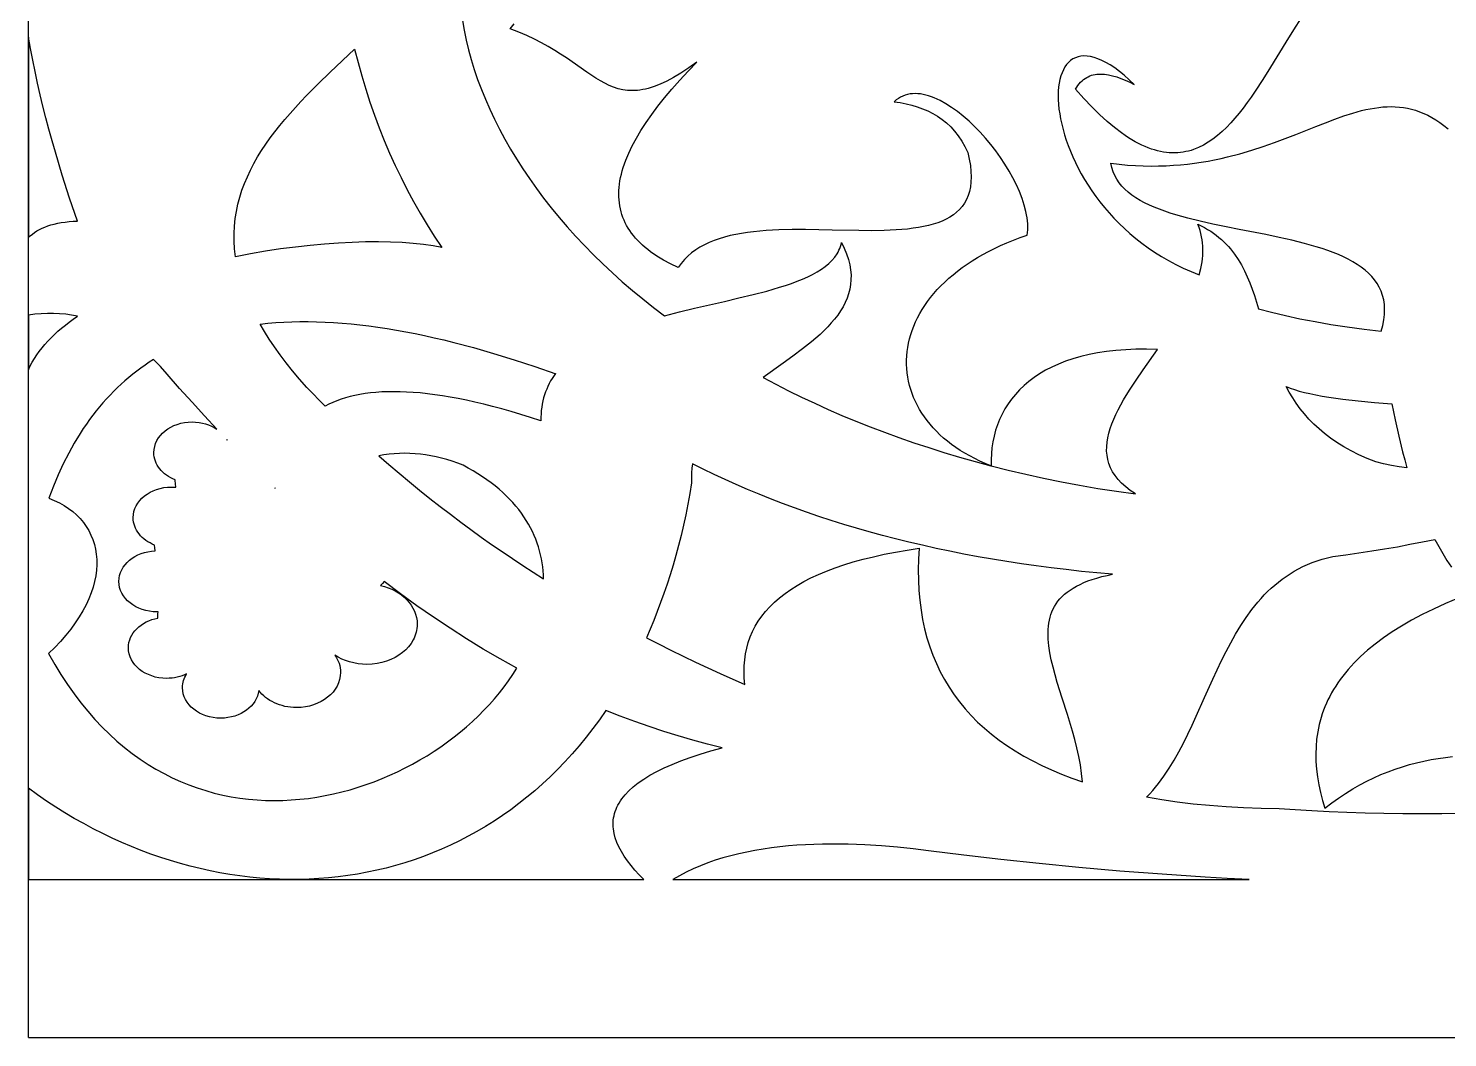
# Model space of a CAD drawing. Extents: x -52 to 65, y 50 to 90.
# Drawn here: x -51.83 to -27.12, y 49.67 to 67.24 of the extents above; entities that cross this region are included whole.
import ezdxf

# ---------------------------------------------------------------- set-up
doc = ezdxf.new("R2010")
doc.units = 0
doc.header["$MEASUREMENT"] = 0
doc.layers.get('0').update_dxf_attribs({"linetype": 'CONTINUOUS'})
doc.layers.add('LAYER_1', color=18, linetype='CONTINUOUS')

msp = doc.modelspace()

# ---------------------------------------------------------------- linework, layer by layer
msp.add_line((-51.834, 49.67), (-51.834, 89.656))
at = {"layer": 'LAYER_1'}
for points in [[(-44.275, 67.378), (-44.246, 67.21), (-44.211, 67.04), (-44.17, 66.87), (-44.123, 66.699), (-44.071, 66.527), (-44.012, 66.354), (-43.947, 66.181), (-43.877, 66.008), (-43.801, 65.834), (-43.719, 65.661), (-43.631, 65.487), (-43.538, 65.314), (-43.439, 65.141), (-43.335, 64.969), (-43.225, 64.797), (-43.11, 64.626), (-42.989, 64.456), (-42.863, 64.286), (-42.732, 64.118), (-42.595, 63.952), (-42.453, 63.786), (-42.306, 63.623), (-42.154, 63.46), (-41.996, 63.3), (-41.834, 63.142), (-41.667, 62.986), (-41.494, 62.832), (-41.317, 62.68), (-41.135, 62.531), (-40.948, 62.384), (-40.757, 62.24), (-40.497, 62.307), (-40.235, 62.37), (-39.715, 62.489), (-39.462, 62.548), (-39.216, 62.607), (-38.98, 62.669), (-38.756, 62.734), (-38.65, 62.768), (-38.547, 62.803), (-38.448, 62.84), (-38.354, 62.878), (-38.265, 62.918), (-38.18, 62.96), (-38.101, 63.004), (-38.028, 63.05), (-37.96, 63.098), (-37.899, 63.149), (-37.844, 63.203), (-37.796, 63.259), (-37.755, 63.318), (-37.738, 63.348), (-37.722, 63.38), (-37.708, 63.412), (-37.696, 63.445), (-37.686, 63.479), (-37.678, 63.514), (-37.629, 63.413), (-37.589, 63.315), (-37.557, 63.22), (-37.534, 63.127), (-37.519, 63.037), (-37.511, 62.949), (-37.512, 62.864), (-37.519, 62.781), (-37.533, 62.7), (-37.553, 62.621), (-37.58, 62.543), (-37.613, 62.468), (-37.651, 62.394), (-37.695, 62.322), (-37.744, 62.251), (-37.797, 62.181), (-37.855, 62.113), (-37.917, 62.046), (-37.982, 61.98), (-38.051, 61.915), (-38.124, 61.85), (-38.199, 61.786), (-38.357, 61.66), (-38.522, 61.536), (-38.693, 61.412), (-39.041, 61.163), (-38.822, 61.047), (-38.599, 60.934), (-38.373, 60.823), (-38.142, 60.715), (-37.907, 60.609), (-37.669, 60.505), (-37.426, 60.405), (-37.18, 60.307), (-36.93, 60.211), (-36.677, 60.119), (-36.419, 60.029), (-36.158, 59.943), (-35.893, 59.859), (-35.625, 59.779), (-35.353, 59.702), (-35.077, 59.628), (-35.174, 59.667), (-35.268, 59.709), (-35.358, 59.752), (-35.445, 59.798), (-35.529, 59.846), (-35.61, 59.895), (-35.687, 59.946), (-35.761, 59.999), (-35.832, 60.054), (-35.899, 60.11), (-35.963, 60.168), (-36.024, 60.227), (-36.081, 60.288), (-36.136, 60.35), (-36.186, 60.413), (-36.234, 60.477), (-36.278, 60.543), (-36.319, 60.609), (-36.356, 60.677), (-36.39, 60.745), (-36.421, 60.815), (-36.448, 60.885), (-36.472, 60.956), (-36.493, 61.027), (-36.51, 61.099), (-36.523, 61.172), (-36.534, 61.245), (-36.54, 61.318), (-36.544, 61.392), (-36.544, 61.466), (-36.54, 61.54), (-36.533, 61.614), (-36.523, 61.688), (-36.509, 61.762), (-36.492, 61.837), (-36.471, 61.911), (-36.447, 61.984), (-36.419, 62.058), (-36.387, 62.131), (-36.353, 62.203), (-36.314, 62.276), (-36.272, 62.347), (-36.227, 62.418), (-36.178, 62.488), (-36.126, 62.558), (-36.069, 62.626), (-36.01, 62.694), (-35.947, 62.761), (-35.88, 62.826), (-35.81, 62.891), (-35.736, 62.954), (-35.658, 63.017), (-35.577, 63.077), (-35.492, 63.137), (-35.404, 63.195), (-35.312, 63.251), (-35.216, 63.306), (-35.117, 63.36), (-35.014, 63.411), (-34.908, 63.461), (-34.798, 63.509), (-34.684, 63.555), (-34.566, 63.599), (-34.445, 63.641), (-34.439, 63.688), (-34.435, 63.736), (-34.434, 63.786), (-34.436, 63.837), (-34.44, 63.89), (-34.446, 63.943), (-34.455, 63.998), (-34.466, 64.053), (-34.496, 64.166), (-34.534, 64.282), (-34.579, 64.4), (-34.633, 64.518), (-34.693, 64.638), (-34.759, 64.757), (-34.832, 64.876), (-34.909, 64.993), (-34.992, 65.108), (-35.078, 65.22), (-35.169, 65.328), (-35.263, 65.433), (-35.359, 65.532), (-35.457, 65.626), (-35.557, 65.713), (-35.658, 65.794), (-35.76, 65.867), (-35.861, 65.931), (-35.962, 65.986), (-36.012, 66.011), (-36.062, 66.032), (-36.112, 66.051), (-36.16, 66.068), (-36.209, 66.081), (-36.257, 66.092), (-36.304, 66.1), (-36.35, 66.104), (-36.396, 66.106), (-36.44, 66.104), (-36.484, 66.1), (-36.527, 66.091), (-36.569, 66.08), (-36.609, 66.064), (-36.649, 66.046), (-36.687, 66.023), (-36.723, 65.997), (-36.759, 65.966), (-36.655, 65.95), (-36.554, 65.93), (-36.455, 65.906), (-36.359, 65.877), (-36.266, 65.844), (-36.176, 65.805), (-36.089, 65.761), (-36.005, 65.712), (-35.925, 65.656), (-35.849, 65.595), (-35.776, 65.527), (-35.708, 65.452), (-35.644, 65.37), (-35.584, 65.281), (-35.528, 65.185), (-35.478, 65.08), (-35.452, 64.965), (-35.434, 64.856), (-35.424, 64.753), (-35.42, 64.657), (-35.424, 64.567), (-35.434, 64.482), (-35.45, 64.404), (-35.473, 64.33), (-35.502, 64.263), (-35.536, 64.2), (-35.577, 64.142), (-35.623, 64.089), (-35.674, 64.04), (-35.73, 63.996), (-35.791, 63.956), (-35.857, 63.919), (-35.927, 63.887), (-36.002, 63.858), (-36.08, 63.833), (-36.162, 63.81), (-36.248, 63.791), (-36.338, 63.775), (-36.431, 63.761), (-36.526, 63.749), (-36.625, 63.74), (-36.726, 63.733), (-36.935, 63.724), (-37.153, 63.72), (-37.377, 63.722), (-37.838, 63.731), (-38.306, 63.739), (-38.538, 63.738), (-38.767, 63.733), (-38.991, 63.722), (-39.1, 63.713), (-39.208, 63.702), (-39.314, 63.689), (-39.418, 63.673), (-39.519, 63.655), (-39.617, 63.634), (-39.713, 63.609), (-39.806, 63.581), (-39.895, 63.55), (-39.981, 63.515), (-40.063, 63.476), (-40.142, 63.433), (-40.216, 63.385), (-40.286, 63.334), (-40.352, 63.277), (-40.413, 63.216), (-40.469, 63.149), (-40.52, 63.078), (-40.654, 63.142), (-40.779, 63.209), (-40.895, 63.279), (-41.001, 63.353), (-41.05, 63.391), (-41.098, 63.429), (-41.143, 63.469), (-41.185, 63.509), (-41.226, 63.55), (-41.263, 63.591), (-41.299, 63.634), (-41.332, 63.677), (-41.363, 63.721), (-41.392, 63.766), (-41.418, 63.811), (-41.442, 63.858), (-41.464, 63.905), (-41.483, 63.952), (-41.5, 64.001), (-41.515, 64.05), (-41.527, 64.101), (-41.537, 64.151), (-41.545, 64.203), (-41.551, 64.256), (-41.554, 64.309), (-41.554, 64.363), (-41.553, 64.417), (-41.549, 64.473), (-41.543, 64.529), (-41.534, 64.586), (-41.523, 64.644), (-41.51, 64.703), (-41.494, 64.762), (-41.476, 64.822), (-41.434, 64.945), (-41.382, 65.07), (-41.32, 65.199), (-41.249, 65.331), (-41.17, 65.465), (-41.08, 65.603), (-40.982, 65.744), (-40.874, 65.888), (-40.757, 66.035), (-40.63, 66.185), (-40.494, 66.339), (-40.349, 66.495), (-40.195, 66.654), (-40.338, 66.553), (-40.474, 66.465), (-40.601, 66.389), (-40.721, 66.325), (-40.834, 66.272), (-40.941, 66.23), (-41.043, 66.198), (-41.092, 66.185), (-41.139, 66.176), (-41.186, 66.168), (-41.231, 66.162), (-41.276, 66.159), (-41.319, 66.158), (-41.362, 66.159), (-41.404, 66.162), (-41.486, 66.174), (-41.566, 66.192), (-41.644, 66.218), (-41.721, 66.249), (-41.798, 66.287), (-41.875, 66.329), (-41.953, 66.376), (-42.113, 66.482), (-42.467, 66.727), (-42.567, 66.792), (-42.671, 66.858), (-42.782, 66.924), (-42.898, 66.99), (-43.023, 67.054), (-43.154, 67.117), (-43.294, 67.178), (-43.443, 67.237), (-43.379, 67.32)], [(-29.674, 67.424), (-29.809, 67.215), (-29.942, 67.001), (-30.206, 66.567), (-30.34, 66.354), (-30.475, 66.147), (-30.544, 66.047), (-30.613, 65.95), (-30.683, 65.856), (-30.755, 65.765), (-30.827, 65.678), (-30.901, 65.595), (-30.976, 65.518), (-31.052, 65.445), (-31.13, 65.377), (-31.21, 65.315), (-31.292, 65.26), (-31.375, 65.211), (-31.46, 65.168), (-31.548, 65.134), (-31.592, 65.119), (-31.637, 65.106), (-31.683, 65.096), (-31.729, 65.087), (-31.776, 65.081), (-31.824, 65.076), (-31.872, 65.074), (-31.921, 65.074), (-31.97, 65.077), (-32.02, 65.082), (-32.071, 65.089), (-32.123, 65.098), (-32.175, 65.11), (-32.228, 65.125), (-32.281, 65.142), (-32.336, 65.162), (-32.391, 65.185), (-32.447, 65.21), (-32.504, 65.238), (-32.562, 65.269), (-32.62, 65.302), (-32.679, 65.339), (-32.739, 65.378), (-32.8, 65.421), (-32.925, 65.515), (-33.053, 65.622), (-33.185, 65.742), (-33.321, 65.875), (-33.461, 66.022), (-33.605, 66.183), (-33.583, 66.217), (-33.561, 66.249), (-33.538, 66.278), (-33.514, 66.305), (-33.489, 66.329), (-33.463, 66.35), (-33.436, 66.37), (-33.409, 66.387), (-33.381, 66.401), (-33.353, 66.414), (-33.323, 66.425), (-33.293, 66.433), (-33.262, 66.439), (-33.231, 66.444), (-33.166, 66.447), (-33.099, 66.444), (-33.03, 66.433), (-32.959, 66.417), (-32.886, 66.396), (-32.812, 66.369), (-32.736, 66.338), (-32.659, 66.303), (-32.58, 66.264), (-32.67, 66.349), (-32.756, 66.425), (-32.84, 66.493), (-32.921, 66.553), (-32.998, 66.605), (-33.073, 66.649), (-33.145, 66.686), (-33.213, 66.715), (-33.279, 66.737), (-33.341, 66.752), (-33.4, 66.761), (-33.456, 66.763), (-33.509, 66.759), (-33.559, 66.749), (-33.605, 66.732), (-33.648, 66.711), (-33.688, 66.683), (-33.725, 66.651), (-33.758, 66.613), (-33.788, 66.57), (-33.815, 66.523), (-33.838, 66.471), (-33.858, 66.415), (-33.874, 66.355), (-33.887, 66.291), (-33.897, 66.223), (-33.903, 66.152), (-33.905, 66.078), (-33.904, 66.001), (-33.899, 65.92), (-33.891, 65.838), (-33.879, 65.752), (-33.863, 65.665), (-33.844, 65.575), (-33.821, 65.484), (-33.795, 65.391), (-33.764, 65.296), (-33.73, 65.201), (-33.692, 65.104), (-33.651, 65.006), (-33.605, 64.908), (-33.556, 64.81), (-33.503, 64.711), (-33.446, 64.612), (-33.385, 64.514), (-33.32, 64.416), (-33.251, 64.318), (-33.178, 64.222), (-33.101, 64.126), (-33.02, 64.031), (-32.935, 63.938), (-32.846, 63.847), (-32.753, 63.757), (-32.656, 63.67), (-32.555, 63.584), (-32.449, 63.502), (-32.34, 63.421), (-32.226, 63.344), (-32.108, 63.27), (-31.985, 63.199), (-31.858, 63.131), (-31.728, 63.067), (-31.592, 63.007), (-31.453, 62.951), (-31.423, 63.063), (-31.411, 63.119), (-31.401, 63.175), (-31.393, 63.23), (-31.388, 63.286), (-31.385, 63.341), (-31.384, 63.396), (-31.386, 63.451), (-31.39, 63.506), (-31.397, 63.561), (-31.407, 63.615), (-31.419, 63.669), (-31.435, 63.723), (-31.453, 63.777), (-31.474, 63.831), (-31.415, 63.803), (-31.358, 63.773), (-31.303, 63.742), (-31.25, 63.71), (-31.2, 63.676), (-31.152, 63.641), (-31.106, 63.604), (-31.062, 63.567), (-31.019, 63.527), (-30.979, 63.487), (-30.941, 63.446), (-30.904, 63.403), (-30.835, 63.314), (-30.772, 63.221), (-30.715, 63.124), (-30.663, 63.023), (-30.615, 62.919), (-30.57, 62.812), (-30.529, 62.702), (-30.49, 62.59), (-30.417, 62.359), (-30.189, 62.299), (-29.948, 62.241), (-29.695, 62.187), (-29.431, 62.136), (-29.157, 62.088), (-28.873, 62.045), (-28.58, 62.006), (-28.28, 61.97), (-28.253, 62.072), (-28.234, 62.17), (-28.224, 62.263), (-28.221, 62.351), (-28.225, 62.436), (-28.237, 62.517), (-28.256, 62.594), (-28.282, 62.667), (-28.314, 62.736), (-28.352, 62.803), (-28.396, 62.865), (-28.446, 62.925), (-28.502, 62.982), (-28.563, 63.035), (-28.629, 63.086), (-28.7, 63.134), (-28.775, 63.18), (-28.855, 63.223), (-28.939, 63.264), (-29.026, 63.303), (-29.118, 63.34), (-29.212, 63.375), (-29.31, 63.408), (-29.411, 63.44), (-29.619, 63.499), (-29.836, 63.553), (-30.06, 63.603), (-30.289, 63.651), (-30.752, 63.742), (-30.983, 63.787), (-31.21, 63.834), (-31.433, 63.884), (-31.648, 63.937), (-31.854, 63.994), (-31.954, 64.025), (-32.05, 64.058), (-32.143, 64.092), (-32.233, 64.128), (-32.318, 64.165), (-32.4, 64.205), (-32.478, 64.247), (-32.551, 64.292), (-32.62, 64.339), (-32.684, 64.388), (-32.742, 64.44), (-32.795, 64.496), (-32.843, 64.554), (-32.884, 64.615), (-32.92, 64.679), (-32.949, 64.747), (-32.971, 64.818), (-32.987, 64.893), (-32.842, 64.876), (-32.7, 64.863), (-32.561, 64.854), (-32.424, 64.848), (-32.289, 64.846), (-32.157, 64.847), (-32.027, 64.851), (-31.9, 64.858), (-31.775, 64.868), (-31.652, 64.88), (-31.531, 64.895), (-31.413, 64.913), (-31.296, 64.932), (-31.182, 64.954), (-31.069, 64.978), (-30.959, 65.004), (-30.744, 65.059), (-30.536, 65.121), (-30.335, 65.186), (-30.14, 65.254), (-29.952, 65.325), (-29.769, 65.395), (-29.42, 65.534), (-29.253, 65.6), (-29.089, 65.662), (-28.93, 65.718), (-28.774, 65.768), (-28.622, 65.81), (-28.547, 65.828), (-28.472, 65.843), (-28.398, 65.856), (-28.325, 65.867), (-28.252, 65.874), (-28.18, 65.879), (-28.108, 65.88), (-28.036, 65.879), (-27.965, 65.873), (-27.894, 65.865), (-27.823, 65.852), (-27.752, 65.836), (-27.682, 65.816), (-27.612, 65.791), (-27.541, 65.763), (-27.471, 65.73), (-27.401, 65.692), (-27.33, 65.65), (-27.26, 65.602), (-27.189, 65.55), (-27.118, 65.492)], [(-26.885, 53.57), (-27.227, 53.567), (-27.566, 53.567), (-27.902, 53.569), (-28.234, 53.574), (-28.56, 53.581), (-28.879, 53.591), (-29.19, 53.603), (-29.491, 53.617), (-29.78, 53.635), (-30.057, 53.654), (-30.372, 53.66), (-30.679, 53.67), (-30.979, 53.687), (-31.271, 53.709), (-31.556, 53.737), (-31.833, 53.771), (-32.103, 53.811), (-32.365, 53.857), (-32.311, 53.914), (-32.259, 53.972), (-32.208, 54.033), (-32.158, 54.095), (-32.11, 54.159), (-32.063, 54.224), (-31.972, 54.36), (-31.886, 54.501), (-31.804, 54.647), (-31.725, 54.797), (-31.648, 54.951), (-31.573, 55.108), (-31.5, 55.267), (-31.356, 55.59), (-31.211, 55.914), (-31.137, 56.075), (-31.061, 56.235), (-30.983, 56.392), (-30.901, 56.546), (-30.816, 56.697), (-30.727, 56.844), (-30.633, 56.986), (-30.533, 57.123), (-30.482, 57.189), (-30.428, 57.253), (-30.373, 57.316), (-30.317, 57.377), (-30.258, 57.436), (-30.198, 57.493), (-30.136, 57.549), (-30.072, 57.602), (-30.006, 57.653), (-29.938, 57.701), (-29.868, 57.748), (-29.795, 57.792), (-29.72, 57.833), (-29.643, 57.872), (-29.564, 57.908), (-29.481, 57.942), (-29.397, 57.972), (-29.309, 58), (-29.219, 58.025), (-29.126, 58.047), (-28.897, 58.077), (-28.67, 58.109), (-28.444, 58.143), (-28.221, 58.18), (-28, 58.218), (-27.78, 58.259), (-27.563, 58.301), (-27.347, 58.345), (-27.28, 58.221), (-27.21, 58.1), (-27.136, 57.98), (-27.059, 57.862)], [(-26.94, 57.32), (-27.16, 57.227), (-27.369, 57.132), (-27.566, 57.035), (-27.751, 56.936), (-27.926, 56.836), (-28.09, 56.733), (-28.243, 56.629), (-28.386, 56.522), (-28.519, 56.414), (-28.641, 56.305), (-28.699, 56.249), (-28.754, 56.193), (-28.807, 56.137), (-28.857, 56.08), (-28.905, 56.023), (-28.951, 55.965), (-28.994, 55.908), (-29.035, 55.849), (-29.074, 55.79), (-29.111, 55.731), (-29.145, 55.672), (-29.177, 55.612), (-29.208, 55.552), (-29.236, 55.491), (-29.262, 55.43), (-29.285, 55.369), (-29.307, 55.307), (-29.327, 55.245), (-29.361, 55.12), (-29.386, 54.994), (-29.405, 54.866), (-29.416, 54.737), (-29.42, 54.607), (-29.417, 54.475), (-29.407, 54.343), (-29.39, 54.209), (-29.368, 54.074), (-29.339, 53.938), (-29.304, 53.801), (-29.264, 53.663), (-29.143, 53.756), (-29.022, 53.842), (-28.9, 53.923), (-28.778, 53.999), (-28.655, 54.069), (-28.532, 54.134), (-28.409, 54.194), (-28.285, 54.249), (-28.161, 54.299), (-28.037, 54.345), (-27.913, 54.386), (-27.788, 54.423), (-27.664, 54.456), (-27.539, 54.485), (-27.414, 54.51), (-27.289, 54.531), (-27.163, 54.549), (-27.038, 54.563)], [(-51.834, 49.67), (64.619, 49.67)]]:
    msp.add_lwpolyline(points, dxfattribs=at)
for points in [[(-51.834, 63.6), (-51.8, 63.632), (-51.764, 63.661), (-51.725, 63.689), (-51.684, 63.715), (-51.641, 63.74), (-51.595, 63.762), (-51.546, 63.783), (-51.494, 63.803), (-51.44, 63.82), (-51.383, 63.835), (-51.323, 63.849), (-51.26, 63.861), (-51.194, 63.871), (-51.126, 63.878), (-51.054, 63.884), (-50.98, 63.888), (-51.116, 64.287), (-51.244, 64.687), (-51.364, 65.087), (-51.421, 65.287), (-51.476, 65.487), (-51.529, 65.687), (-51.58, 65.887), (-51.628, 66.088), (-51.674, 66.288), (-51.718, 66.489), (-51.759, 66.69), (-51.798, 66.891), (-51.834, 67.092)], [(-46.154, 66.882), (-46.094, 66.646), (-46.03, 66.414), (-45.96, 66.184), (-45.887, 65.956), (-45.808, 65.731), (-45.725, 65.508), (-45.637, 65.288), (-45.545, 65.071), (-45.447, 64.856), (-45.346, 64.644), (-45.239, 64.434), (-45.128, 64.227), (-45.012, 64.023), (-44.892, 63.821), (-44.767, 63.622), (-44.637, 63.426), (-44.788, 63.455), (-44.954, 63.479), (-45.133, 63.498), (-45.324, 63.512), (-45.527, 63.521), (-45.741, 63.524), (-45.964, 63.523), (-46.195, 63.516), (-46.434, 63.504), (-46.679, 63.486), (-46.93, 63.464), (-47.185, 63.435), (-47.443, 63.402), (-47.703, 63.362), (-47.965, 63.318), (-48.227, 63.267), (-48.243, 63.404), (-48.251, 63.539), (-48.252, 63.671), (-48.246, 63.801), (-48.232, 63.93), (-48.212, 64.056), (-48.186, 64.18), (-48.153, 64.303), (-48.115, 64.424), (-48.071, 64.543), (-48.021, 64.66), (-47.966, 64.776), (-47.906, 64.89), (-47.842, 65.004), (-47.773, 65.115), (-47.699, 65.226), (-47.622, 65.335), (-47.541, 65.443), (-47.457, 65.55), (-47.369, 65.657), (-47.278, 65.762), (-47.185, 65.866), (-47.089, 65.97), (-46.991, 66.073), (-46.789, 66.277), (-46.581, 66.48)], [(-51.834, 61.297), (-51.802, 61.364), (-51.767, 61.429), (-51.728, 61.493), (-51.687, 61.556), (-51.643, 61.618), (-51.596, 61.679), (-51.546, 61.739), (-51.493, 61.798), (-51.437, 61.855), (-51.379, 61.912), (-51.319, 61.968), (-51.255, 62.023), (-51.19, 62.076), (-51.122, 62.129), (-51.052, 62.181), (-50.98, 62.231), (-51.081, 62.25), (-51.184, 62.264), (-51.289, 62.274), (-51.395, 62.279), (-51.502, 62.279), (-51.611, 62.274), (-51.722, 62.264), (-51.834, 62.249)], [(-42.656, 61.234), (-42.714, 61.148), (-42.741, 61.103), (-42.766, 61.057), (-42.789, 61.009), (-42.81, 60.961), (-42.83, 60.912), (-42.847, 60.861), (-42.863, 60.809), (-42.876, 60.756), (-42.888, 60.702), (-42.897, 60.646), (-42.904, 60.589), (-42.909, 60.531), (-42.912, 60.472), (-42.913, 60.411), (-43.089, 60.468), (-43.261, 60.521), (-43.429, 60.571), (-43.592, 60.617), (-43.752, 60.66), (-43.907, 60.699), (-44.059, 60.735), (-44.206, 60.767), (-44.35, 60.797), (-44.49, 60.822), (-44.625, 60.845), (-44.758, 60.864), (-44.886, 60.881), (-45.011, 60.894), (-45.132, 60.904), (-45.249, 60.911), (-45.363, 60.916), (-45.473, 60.917), (-45.58, 60.916), (-45.683, 60.912), (-45.783, 60.905), (-45.879, 60.895), (-45.972, 60.883), (-46.062, 60.869), (-46.148, 60.852), (-46.232, 60.832), (-46.312, 60.81), (-46.388, 60.786), (-46.462, 60.759), (-46.533, 60.73), (-46.601, 60.699), (-46.665, 60.666), (-46.988, 60.987), (-47.115, 61.133), (-47.235, 61.277), (-47.347, 61.418), (-47.452, 61.558), (-47.549, 61.695), (-47.64, 61.83), (-47.724, 61.963), (-47.801, 62.094), (-47.665, 62.108), (-47.528, 62.12), (-47.389, 62.129), (-47.249, 62.135), (-47.106, 62.138), (-46.962, 62.138), (-46.816, 62.135), (-46.669, 62.13), (-46.519, 62.122), (-46.368, 62.111), (-46.216, 62.097), (-46.061, 62.081), (-45.905, 62.062), (-45.747, 62.04), (-45.588, 62.016), (-45.427, 61.989), (-45.265, 61.96), (-45.101, 61.928), (-44.935, 61.893), (-44.768, 61.856), (-44.599, 61.817), (-44.429, 61.775), (-44.084, 61.684), (-43.734, 61.584), (-43.377, 61.474), (-43.015, 61.355), (-42.648, 61.227)], [(-32.174, 61.654), (-32.366, 61.658), (-32.551, 61.656), (-32.728, 61.648), (-32.899, 61.635), (-33.062, 61.616), (-33.219, 61.592), (-33.368, 61.563), (-33.511, 61.529), (-33.647, 61.49), (-33.776, 61.446), (-33.899, 61.398), (-34.015, 61.345), (-34.124, 61.289), (-34.228, 61.228), (-34.325, 61.164), (-34.415, 61.096), (-34.5, 61.024), (-34.578, 60.949), (-34.65, 60.87), (-34.717, 60.789), (-34.777, 60.704), (-34.832, 60.617), (-34.881, 60.527), (-34.924, 60.435), (-34.961, 60.34), (-34.994, 60.244), (-35.02, 60.145), (-35.042, 60.044), (-35.058, 59.942), (-35.068, 59.838), (-35.074, 59.733), (-35.074, 59.627), (-34.774, 59.551), (-34.47, 59.479), (-34.162, 59.412), (-33.849, 59.348), (-33.533, 59.288), (-33.213, 59.233), (-32.888, 59.182), (-32.56, 59.136), (-32.65, 59.196), (-32.73, 59.259), (-32.8, 59.323), (-32.861, 59.388), (-32.914, 59.455), (-32.958, 59.523), (-32.993, 59.593), (-33.021, 59.664), (-33.041, 59.736), (-33.054, 59.81), (-33.061, 59.884), (-33.06, 59.96), (-33.054, 60.037), (-33.041, 60.115), (-33.023, 60.194), (-33, 60.274), (-32.971, 60.355), (-32.938, 60.436), (-32.901, 60.519), (-32.86, 60.602), (-32.815, 60.687), (-32.767, 60.772), (-32.662, 60.944), (-32.547, 61.118), (-32.426, 61.295)], [(-48.984, 60.39), (-48.923, 60.388), (-48.863, 60.381), (-48.805, 60.371), (-48.75, 60.356), (-48.696, 60.338), (-48.645, 60.316), (-48.597, 60.291), (-48.552, 60.262), (-48.769, 60.496), (-48.985, 60.733), (-49.2, 60.975), (-49.415, 61.222), (-49.533, 61.353), (-49.654, 61.475), (-49.728, 61.428), (-49.801, 61.379), (-49.874, 61.328), (-49.945, 61.276), (-50.015, 61.221), (-50.084, 61.165), (-50.152, 61.108), (-50.218, 61.048), (-50.284, 60.987), (-50.348, 60.923), (-50.412, 60.859), (-50.474, 60.792), (-50.535, 60.723), (-50.595, 60.653), (-50.654, 60.581), (-50.712, 60.506), (-50.769, 60.43), (-50.824, 60.353), (-50.878, 60.273), (-50.932, 60.191), (-51.034, 60.022), (-51.132, 59.846), (-51.226, 59.662), (-51.314, 59.47), (-51.398, 59.27), (-51.476, 59.062), (-51.383, 59.024), (-51.294, 58.982), (-51.211, 58.935), (-51.133, 58.884), (-51.061, 58.829), (-50.994, 58.77), (-50.932, 58.707), (-50.876, 58.641), (-50.826, 58.57), (-50.782, 58.497), (-50.744, 58.42), (-50.711, 58.341), (-50.685, 58.258), (-50.665, 58.173), (-50.652, 58.085), (-50.644, 57.995), (-50.644, 57.903), (-50.65, 57.808), (-50.662, 57.712), (-50.682, 57.614), (-50.708, 57.514), (-50.742, 57.413), (-50.782, 57.31), (-50.83, 57.206), (-50.885, 57.102), (-50.947, 56.996), (-51.017, 56.89), (-51.094, 56.784), (-51.179, 56.677), (-51.272, 56.57), (-51.372, 56.463), (-51.481, 56.356), (-51.375, 56.169), (-51.266, 55.99), (-51.154, 55.819), (-51.039, 55.655), (-50.921, 55.5), (-50.8, 55.352), (-50.677, 55.211), (-50.551, 55.078), (-50.423, 54.952), (-50.293, 54.833), (-50.16, 54.722), (-50.026, 54.617), (-49.889, 54.519), (-49.751, 54.428), (-49.612, 54.344), (-49.47, 54.266), (-49.328, 54.194), (-49.184, 54.129), (-49.039, 54.07), (-48.893, 54.017), (-48.746, 53.97), (-48.599, 53.929), (-48.45, 53.894), (-48.302, 53.865), (-48.152, 53.841), (-48.003, 53.822), (-47.853, 53.809), (-47.704, 53.801), (-47.554, 53.798), (-47.405, 53.801), (-47.256, 53.808), (-47.107, 53.82), (-46.959, 53.836), (-46.812, 53.858), (-46.666, 53.883), (-46.52, 53.914), (-46.376, 53.948), (-46.233, 53.987), (-46.091, 54.029), (-45.95, 54.076), (-45.812, 54.126), (-45.674, 54.181), (-45.539, 54.238), (-45.405, 54.3), (-45.274, 54.365), (-45.145, 54.433), (-45.018, 54.504), (-44.893, 54.578), (-44.771, 54.656), (-44.652, 54.736), (-44.536, 54.819), (-44.422, 54.905), (-44.311, 54.993), (-44.204, 55.084), (-44.1, 55.177), (-43.999, 55.272), (-43.902, 55.37), (-43.808, 55.469), (-43.719, 55.571), (-43.633, 55.674), (-43.551, 55.779), (-43.473, 55.885), (-43.399, 55.993), (-43.33, 56.103), (-43.622, 56.265), (-43.914, 56.436), (-44.204, 56.613), (-44.493, 56.798), (-44.781, 56.99), (-45.069, 57.189), (-45.355, 57.396), (-45.641, 57.61), (-45.67, 57.575), (-45.702, 57.542), (-45.634, 57.524), (-45.569, 57.502), (-45.507, 57.477), (-45.447, 57.447), (-45.391, 57.414), (-45.339, 57.377), (-45.29, 57.337), (-45.245, 57.294), (-45.205, 57.249), (-45.169, 57.2), (-45.138, 57.15), (-45.112, 57.097), (-45.092, 57.042), (-45.077, 56.986), (-45.067, 56.928), (-45.064, 56.868), (-45.065, 56.832), (-45.069, 56.796), (-45.074, 56.761), (-45.082, 56.727), (-45.092, 56.693), (-45.104, 56.66), (-45.117, 56.628), (-45.133, 56.596), (-45.17, 56.535), (-45.214, 56.477), (-45.264, 56.423), (-45.321, 56.373), (-45.383, 56.328), (-45.45, 56.288), (-45.522, 56.253), (-45.599, 56.223), (-45.679, 56.2), (-45.763, 56.183), (-45.85, 56.172), (-45.939, 56.168), (-46.018, 56.171), (-46.094, 56.179), (-46.169, 56.193), (-46.241, 56.211), (-46.31, 56.234), (-46.376, 56.262), (-46.438, 56.294), (-46.497, 56.329), (-46.475, 56.295), (-46.455, 56.26), (-46.439, 56.224), (-46.425, 56.187), (-46.414, 56.149), (-46.406, 56.11), (-46.401, 56.07), (-46.399, 56.029), (-46.403, 55.967), (-46.415, 55.906), (-46.434, 55.847), (-46.459, 55.791), (-46.492, 55.737), (-46.53, 55.687), (-46.574, 55.64), (-46.624, 55.596), (-46.678, 55.557), (-46.737, 55.521), (-46.8, 55.491), (-46.867, 55.465), (-46.937, 55.444), (-47.011, 55.429), (-47.087, 55.42), (-47.165, 55.417), (-47.217, 55.418), (-47.268, 55.422), (-47.318, 55.429), (-47.367, 55.438), (-47.415, 55.45), (-47.461, 55.464), (-47.506, 55.48), (-47.549, 55.499), (-47.59, 55.52), (-47.63, 55.542), (-47.668, 55.567), (-47.703, 55.593), (-47.737, 55.621), (-47.768, 55.651), (-47.797, 55.683), (-47.823, 55.715), (-47.832, 55.665), (-47.846, 55.617), (-47.866, 55.57), (-47.891, 55.525), (-47.92, 55.483), (-47.955, 55.443), (-47.993, 55.406), (-48.036, 55.372), (-48.082, 55.341), (-48.131, 55.313), (-48.184, 55.289), (-48.24, 55.269), (-48.298, 55.253), (-48.359, 55.241), (-48.421, 55.234), (-48.485, 55.231), (-48.553, 55.234), (-48.619, 55.242), (-48.683, 55.255), (-48.744, 55.273), (-48.802, 55.296), (-48.857, 55.322), (-48.908, 55.353), (-48.955, 55.387), (-48.998, 55.425), (-49.037, 55.466), (-49.07, 55.51), (-49.098, 55.556), (-49.12, 55.605), (-49.137, 55.656), (-49.147, 55.709), (-49.15, 55.763), (-49.149, 55.796), (-49.145, 55.828), (-49.14, 55.859), (-49.131, 55.89), (-49.121, 55.919), (-49.109, 55.949), (-49.095, 55.977), (-49.078, 56.005), (-49.117, 55.987), (-49.157, 55.971), (-49.199, 55.958), (-49.243, 55.946), (-49.287, 55.937), (-49.333, 55.931), (-49.38, 55.927), (-49.427, 55.925), (-49.495, 55.928), (-49.561, 55.936), (-49.625, 55.949), (-49.686, 55.967), (-49.744, 55.99), (-49.799, 56.016), (-49.85, 56.047), (-49.897, 56.081), (-49.94, 56.119), (-49.979, 56.16), (-50.012, 56.204), (-50.04, 56.25), (-50.062, 56.299), (-50.079, 56.35), (-50.089, 56.403), (-50.092, 56.458), (-50.09, 56.504), (-50.082, 56.55), (-50.07, 56.594), (-50.053, 56.637), (-50.033, 56.678), (-50.008, 56.717), (-49.979, 56.755), (-49.946, 56.79), (-49.91, 56.823), (-49.871, 56.854), (-49.829, 56.882), (-49.784, 56.907), (-49.736, 56.929), (-49.686, 56.948), (-49.634, 56.963), (-49.58, 56.975), (-49.581, 57.013), (-49.58, 57.048), (-49.577, 57.082), (-49.593, 57.082), (-49.661, 57.085), (-49.727, 57.093), (-49.791, 57.106), (-49.852, 57.124), (-49.91, 57.146), (-49.965, 57.173), (-50.016, 57.204), (-50.064, 57.238), (-50.106, 57.276), (-50.145, 57.317), (-50.178, 57.361), (-50.206, 57.407), (-50.228, 57.456), (-50.245, 57.507), (-50.255, 57.56), (-50.258, 57.614), (-50.255, 57.667), (-50.245, 57.719), (-50.23, 57.768), (-50.209, 57.816), (-50.182, 57.861), (-50.151, 57.904), (-50.114, 57.945), (-50.074, 57.982), (-50.029, 58.016), (-49.98, 58.047), (-49.928, 58.074), (-49.872, 58.097), (-49.814, 58.116), (-49.753, 58.131), (-49.69, 58.141), (-49.625, 58.145), (-49.633, 58.196), (-49.637, 58.246), (-49.677, 58.264), (-49.716, 58.283), (-49.753, 58.305), (-49.788, 58.328), (-49.821, 58.353), (-49.852, 58.38), (-49.88, 58.409), (-49.906, 58.439), (-49.929, 58.471), (-49.949, 58.504), (-49.967, 58.538), (-49.982, 58.574), (-49.994, 58.61), (-50.002, 58.647), (-50.007, 58.686), (-50.009, 58.724), (-50.006, 58.779), (-49.996, 58.832), (-49.979, 58.883), (-49.957, 58.932), (-49.929, 58.978), (-49.896, 59.022), (-49.857, 59.063), (-49.814, 59.101), (-49.767, 59.135), (-49.716, 59.166), (-49.661, 59.192), (-49.603, 59.215), (-49.542, 59.232), (-49.478, 59.246), (-49.412, 59.254), (-49.344, 59.256), (-49.264, 59.253), (-49.273, 59.312), (-49.277, 59.372), (-49.277, 59.38), (-49.317, 59.397), (-49.356, 59.417), (-49.393, 59.438), (-49.428, 59.462), (-49.461, 59.487), (-49.491, 59.514), (-49.52, 59.543), (-49.545, 59.573), (-49.569, 59.604), (-49.589, 59.637), (-49.607, 59.672), (-49.622, 59.707), (-49.633, 59.743), (-49.642, 59.781), (-49.647, 59.819), (-49.649, 59.858), (-49.645, 59.912), (-49.635, 59.965), (-49.619, 60.016), (-49.597, 60.065), (-49.569, 60.111), (-49.535, 60.155), (-49.497, 60.196), (-49.454, 60.234), (-49.407, 60.268), (-49.356, 60.299), (-49.301, 60.326), (-49.243, 60.348), (-49.182, 60.366), (-49.118, 60.379), (-49.052, 60.387)], [(-29.937, 61.005), (-29.868, 60.978), (-29.792, 60.953), (-29.709, 60.928), (-29.618, 60.905), (-29.521, 60.883), (-29.418, 60.861), (-29.309, 60.841), (-29.194, 60.822), (-28.947, 60.786), (-28.681, 60.755), (-28.398, 60.729), (-28.099, 60.706), (-28.041, 60.424), (-27.977, 60.144), (-27.909, 59.867), (-27.872, 59.729), (-27.834, 59.593), (-27.968, 59.611), (-28.104, 59.634), (-28.24, 59.662), (-28.376, 59.694), (-28.528, 59.754), (-28.671, 59.819), (-28.806, 59.886), (-28.932, 59.957), (-29.051, 60.031), (-29.162, 60.108), (-29.266, 60.187), (-29.363, 60.269), (-29.454, 60.354), (-29.539, 60.441), (-29.617, 60.53), (-29.691, 60.621), (-29.759, 60.714), (-29.822, 60.809), (-29.882, 60.906)], [(-48.381, 60.082), (-48.375, 60.072), (-48.371, 60.072)], [(-45.733, 59.801), (-45.556, 59.647), (-45.378, 59.496), (-45.201, 59.348), (-45.023, 59.202), (-44.844, 59.059), (-44.665, 58.919), (-44.486, 58.782), (-44.307, 58.647), (-44.128, 58.515), (-43.948, 58.385), (-43.768, 58.258), (-43.587, 58.133), (-43.407, 58.011), (-43.226, 57.891), (-43.045, 57.773), (-42.863, 57.657), (-42.866, 57.728), (-42.871, 57.798), (-42.879, 57.869), (-42.889, 57.938), (-42.901, 58.008), (-42.916, 58.077), (-42.933, 58.146), (-42.953, 58.214), (-42.975, 58.282), (-43, 58.349), (-43.028, 58.415), (-43.058, 58.482), (-43.091, 58.547), (-43.127, 58.612), (-43.165, 58.676), (-43.206, 58.74), (-43.25, 58.802), (-43.297, 58.864), (-43.347, 58.926), (-43.399, 58.986), (-43.455, 59.045), (-43.513, 59.104), (-43.574, 59.162), (-43.639, 59.219), (-43.706, 59.275), (-43.776, 59.33), (-43.85, 59.384), (-43.927, 59.436), (-44.006, 59.488), (-44.089, 59.539), (-44.175, 59.588), (-44.265, 59.637), (-44.359, 59.673), (-44.453, 59.706), (-44.546, 59.735), (-44.64, 59.761), (-44.733, 59.783), (-44.825, 59.802), (-44.917, 59.817), (-45.009, 59.829), (-45.101, 59.837), (-45.192, 59.842), (-45.283, 59.844), (-45.374, 59.842), (-45.464, 59.836), (-45.554, 59.828), (-45.644, 59.816)], [(-33.482, 54.124), (-33.497, 54.271), (-33.519, 54.42), (-33.547, 54.567), (-33.58, 54.715), (-33.617, 54.862), (-33.658, 55.008), (-33.745, 55.297), (-33.835, 55.579), (-33.921, 55.854), (-33.96, 55.987), (-33.995, 56.118), (-34.025, 56.246), (-34.05, 56.37), (-34.068, 56.492), (-34.079, 56.609), (-34.081, 56.667), (-34.082, 56.723), (-34.079, 56.778), (-34.075, 56.832), (-34.068, 56.885), (-34.058, 56.937), (-34.046, 56.988), (-34.031, 57.038), (-34.013, 57.086), (-33.992, 57.134), (-33.967, 57.179), (-33.94, 57.224), (-33.909, 57.267), (-33.874, 57.309), (-33.836, 57.35), (-33.794, 57.389), (-33.748, 57.427), (-33.698, 57.463), (-33.645, 57.498), (-33.587, 57.531), (-33.524, 57.562), (-33.458, 57.592), (-33.387, 57.621), (-33.311, 57.647), (-33.23, 57.672), (-33.145, 57.696), (-33.054, 57.717), (-32.959, 57.737), (-33.23, 57.762), (-33.498, 57.788), (-33.764, 57.818), (-34.027, 57.849), (-34.287, 57.884), (-34.544, 57.92), (-34.799, 57.959), (-35.051, 58), (-35.3, 58.044), (-35.546, 58.09), (-35.79, 58.138), (-36.03, 58.189), (-36.268, 58.242), (-36.504, 58.297), (-36.736, 58.354), (-36.966, 58.414), (-37.193, 58.476), (-37.418, 58.54), (-37.639, 58.606), (-37.858, 58.675), (-38.074, 58.745), (-38.287, 58.818), (-38.498, 58.893), (-38.706, 58.97), (-38.911, 59.049), (-39.113, 59.131), (-39.313, 59.214), (-39.51, 59.3), (-39.704, 59.387), (-39.896, 59.477), (-40.084, 59.569), (-40.27, 59.662), (-40.282, 59.583), (-40.288, 59.501), (-40.29, 59.418), (-40.286, 59.332), (-40.318, 59.143), (-40.353, 58.957), (-40.39, 58.774), (-40.43, 58.593), (-40.471, 58.415), (-40.515, 58.24), (-40.562, 58.067), (-40.61, 57.897), (-40.661, 57.73), (-40.714, 57.565), (-40.769, 57.403), (-40.826, 57.244), (-40.885, 57.088), (-40.947, 56.934), (-41.01, 56.782), (-41.075, 56.633), (-40.862, 56.524), (-40.648, 56.416), (-40.434, 56.311), (-40.22, 56.209), (-39.791, 56.009), (-39.361, 55.818), (-39.371, 55.929), (-39.374, 56.038), (-39.371, 56.145), (-39.363, 56.249), (-39.348, 56.352), (-39.327, 56.453), (-39.3, 56.551), (-39.266, 56.647), (-39.226, 56.74), (-39.179, 56.832), (-39.126, 56.92), (-39.066, 57.007), (-38.999, 57.091), (-38.925, 57.173), (-38.844, 57.252), (-38.756, 57.329), (-38.661, 57.403), (-38.559, 57.475), (-38.45, 57.544), (-38.333, 57.61), (-38.209, 57.674), (-38.077, 57.735), (-37.937, 57.794), (-37.79, 57.849), (-37.635, 57.902), (-37.472, 57.952), (-37.301, 57.999), (-37.122, 58.044), (-36.934, 58.085), (-36.739, 58.124), (-36.535, 58.16), (-36.323, 58.192), (-36.335, 58.002), (-36.34, 57.817), (-36.338, 57.635), (-36.33, 57.457), (-36.315, 57.284), (-36.293, 57.114), (-36.265, 56.948), (-36.23, 56.787), (-36.189, 56.63), (-36.141, 56.476), (-36.086, 56.327), (-36.025, 56.182), (-35.958, 56.04), (-35.884, 55.903), (-35.804, 55.77), (-35.717, 55.641), (-35.624, 55.516), (-35.525, 55.395), (-35.419, 55.278), (-35.307, 55.165), (-35.189, 55.056), (-35.065, 54.951), (-34.934, 54.85), (-34.797, 54.754), (-34.654, 54.661), (-34.505, 54.572), (-34.349, 54.487), (-34.188, 54.406), (-34.02, 54.33), (-33.847, 54.257), (-33.667, 54.188)], [(-47.543, 59.243), (-47.544, 59.239), (-47.538, 59.239)], [(-41.117, 52.422), (-41.198, 52.504), (-41.273, 52.586), (-41.342, 52.668), (-41.405, 52.749), (-41.461, 52.83), (-41.51, 52.91), (-41.553, 52.99), (-41.588, 53.07), (-41.616, 53.148), (-41.636, 53.227), (-41.649, 53.304), (-41.652, 53.343), (-41.653, 53.381), (-41.652, 53.42), (-41.65, 53.458), (-41.645, 53.496), (-41.638, 53.533), (-41.628, 53.571), (-41.617, 53.608), (-41.603, 53.645), (-41.588, 53.682), (-41.57, 53.719), (-41.549, 53.755), (-41.527, 53.791), (-41.502, 53.827), (-41.474, 53.863), (-41.445, 53.898), (-41.378, 53.968), (-41.302, 54.038), (-41.216, 54.106), (-41.119, 54.173), (-41.012, 54.238), (-40.894, 54.303), (-40.766, 54.366), (-40.626, 54.428), (-40.476, 54.489), (-40.314, 54.549), (-40.14, 54.607), (-39.954, 54.663), (-39.757, 54.718), (-40.012, 54.781), (-40.266, 54.849), (-40.52, 54.923), (-40.773, 55.001), (-41.026, 55.085), (-41.278, 55.173), (-41.529, 55.267), (-41.779, 55.366), (-41.891, 55.206), (-42.006, 55.051), (-42.123, 54.9), (-42.244, 54.753), (-42.366, 54.611), (-42.492, 54.474), (-42.62, 54.341), (-42.75, 54.213), (-42.883, 54.089), (-43.018, 53.969), (-43.156, 53.855), (-43.296, 53.744), (-43.437, 53.638), (-43.581, 53.537), (-43.727, 53.44), (-43.874, 53.348), (-44.024, 53.26), (-44.175, 53.176), (-44.328, 53.097), (-44.483, 53.023), (-44.639, 52.952), (-44.796, 52.886), (-44.955, 52.825), (-45.116, 52.768), (-45.277, 52.715), (-45.44, 52.667), (-45.604, 52.623), (-45.769, 52.584), (-45.935, 52.549), (-46.102, 52.518), (-46.27, 52.492), (-46.438, 52.47), (-46.608, 52.452), (-46.778, 52.438), (-46.948, 52.429), (-47.119, 52.425), (-47.291, 52.424), (-47.463, 52.428), (-47.635, 52.436), (-47.807, 52.449), (-47.98, 52.465), (-48.152, 52.486), (-48.325, 52.511), (-48.498, 52.541), (-48.67, 52.575), (-48.843, 52.612), (-49.015, 52.655), (-49.186, 52.701), (-49.358, 52.752), (-49.529, 52.807), (-49.699, 52.866), (-49.869, 52.929), (-50.038, 52.996), (-50.206, 53.068), (-50.374, 53.143), (-50.54, 53.223), (-50.706, 53.307), (-50.871, 53.396), (-51.034, 53.488), (-51.197, 53.584), (-51.358, 53.685), (-51.518, 53.79), (-51.676, 53.899), (-51.834, 54.012), (-51.834, 52.422)], [(-30.578, 52.422), (-30.963, 52.443), (-31.344, 52.465), (-32.095, 52.514), (-32.829, 52.57), (-33.543, 52.632), (-34.236, 52.699), (-34.905, 52.771), (-35.548, 52.846), (-36.164, 52.925), (-36.427, 52.958), (-36.701, 52.986), (-36.982, 53.01), (-37.27, 53.028), (-37.563, 53.038), (-37.711, 53.04), (-37.86, 53.041), (-38.008, 53.039), (-38.157, 53.035), (-38.306, 53.028), (-38.455, 53.019), (-38.602, 53.007), (-38.75, 52.992), (-38.896, 52.974), (-39.041, 52.953), (-39.185, 52.929), (-39.327, 52.902), (-39.467, 52.871), (-39.606, 52.837), (-39.742, 52.799), (-39.875, 52.758), (-40.006, 52.712), (-40.134, 52.663), (-40.259, 52.609), (-40.381, 52.551), (-40.499, 52.489), (-40.613, 52.422)]]:
    msp.add_lwpolyline(points, close=True, dxfattribs=at)

doc.saveas('drawing.dxf')
